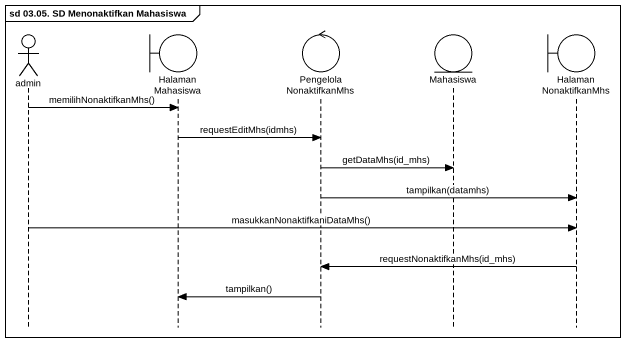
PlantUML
@startuml
mainframe sd 03.05. SD Menonaktifkan Mahasiswa
hide footbox
actor admin
boundary HalamanMahasiswa
control PengelolaNonaktifkanMhs
entity Mahasiswa
boundary HalamanNonaktifkanMhs

admin -> HalamanMahasiswa : memilihNonaktifkanMhs()
HalamanMahasiswa -> PengelolaNonaktifkanMhs : requestEditMhs(idmhs)
PengelolaNonaktifkanMhs -> Mahasiswa : getDataMhs(id_mhs)
PengelolaNonaktifkanMhs -> HalamanNonaktifkanMhs : tampilkan(datamhs)
admin -> HalamanNonaktifkanMhs : masukkanNonaktifkaniDataMhs()
HalamanNonaktifkanMhs -> PengelolaNonaktifkanMhs : requestNonaktifkanMhs(id_mhs)
PengelolaNonaktifkanMhs -> HalamanMahasiswa : tampilkan()
@enduml
